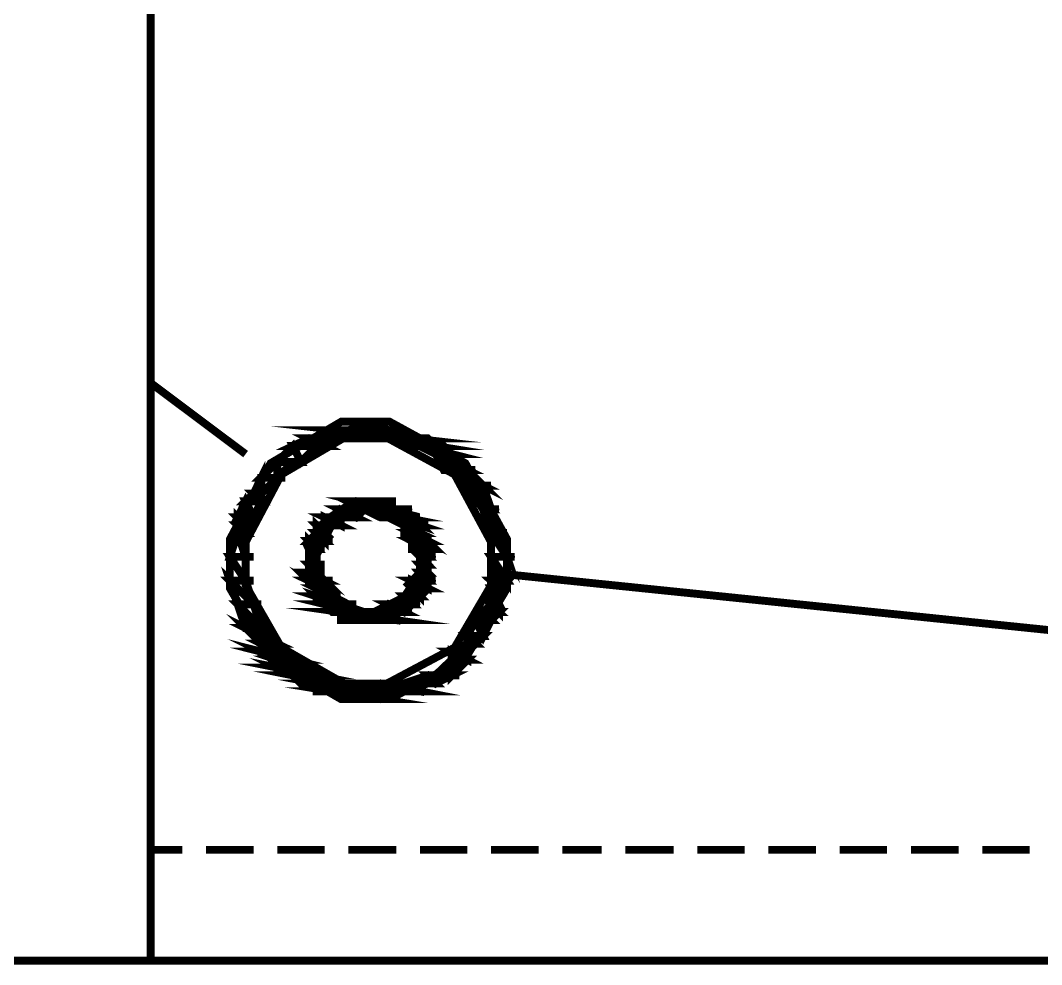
# Model space of a CAD drawing. Header units: metres. Extents: x -593 to 248, y 430 to 1024.
# Drawn here: x -268.04 to -262.57, y 801.93 to 806.99 of the extents above; entities that cross this region are included whole.
import ezdxf

# ---------------------------------------------------------------- set-up
doc = ezdxf.new("R2010")
doc.units = ezdxf.units.M
doc.header["$MEASUREMENT"] = 0
doc.layers.add('C00-00-00-BLACK', color=7, linetype='Continuous')
doc.layers.add('CFF-00-00', color=1, linetype='Continuous')

msp = doc.modelspace()

# ---------------------------------------------------------------- linework, layer by layer
at = {"layer": 'C00-00-00-BLACK', "const_width": 0.0423}
for points in [[(-267.3443, 801.9529), (-267.3443, 822.0039)], [(-267.3443, 802.5459), (-267.1746, 802.5459)], [(-267.0479, 802.5459), (-266.7929, 802.5459)], [(-266.6662, 802.5459), (-266.4126, 802.5459)], [(-266.2859, 802.5459), (-266.0281, 802.5459)], [(-265.9014, 802.5459), (-265.6478, 802.5459)], [(-265.5211, 802.5459), (-265.2661, 802.5459)], [(-265.1394, 802.5459), (-264.9284, 802.5459)], [(-264.8018, 802.5459), (-264.5439, 802.5459)], [(-264.4173, 802.5459), (-264.1636, 802.5459)], [(-264.037, 802.5459), (-263.7819, 802.5459)], [(-263.6553, 802.5459), (-263.4016, 802.5459)], [(-263.2722, 802.5459), (-263.0171, 802.5459)], [(-262.8904, 802.5459), (-262.6368, 802.5459)], [(-273.1538, 801.9529), (-259.4988, 801.9529)]]:
    msp.add_lwpolyline(points, dxfattribs=at)
for points in [[(-265.4357, 804.0729), (-265.4357, 804.2089), (-265.6587, 804.6159), (-266.064, 804.8379), (-266.1977, 804.8379), (-266.3244, 804.8379), (-266.7019, 804.6159), (-266.9199, 804.2089), (-266.9199, 804.0729), (-266.9199, 803.9469), (-266.7019, 803.5709), (-266.3244, 803.3529), (-266.1977, 803.3529), (-266.064, 803.3529), (-265.6587, 803.5709), (-265.4357, 803.9469), (-265.4357, 804.0729)], [(-266.1565, 804.8349), (-266.0707, 804.7919), (-266.2859, 804.7919), (-266.1565, 804.8349)], [(-266.0281, 804.7919), (-266.3244, 804.7919), (-265.9441, 804.7489), (-266.0281, 804.7919)], [(-266.3244, 804.7919), (-265.9441, 804.7489), (-266.4524, 804.7489), (-266.3244, 804.7919)], [(-266.2831, 804.7919), (-266.0281, 804.7919), (-266.3244, 804.7919), (-266.2831, 804.7919)], [(-266.0707, 804.7489), (-265.8174, 804.7079), (-265.9441, 804.7079), (-266.0707, 804.7489)], [(-266.0707, 804.7919), (-266.2831, 804.7919), (-266.0281, 804.7919), (-266.0707, 804.7919)], [(-265.5211, 804.0729), (-265.5211, 804.1939), (-265.7165, 804.5559), (-266.0778, 804.7519), (-266.1977, 804.7519), (-266.3092, 804.7519), (-266.644, 804.5559), (-266.8356, 804.1939), (-266.8356, 804.0729), (-266.8356, 803.9629), (-266.644, 803.6289), (-266.3092, 803.4369), (-266.1977, 803.4369), (-266.0778, 803.4369), (-265.7165, 803.6289), (-265.5211, 803.9629), (-265.5211, 804.0729)], [(-266.5823, 804.7079), (-266.5392, 804.6229), (-266.6662, 804.6229), (-266.5823, 804.7079)], [(-266.4965, 804.7489), (-266.4126, 804.7079), (-266.5823, 804.7079), (-266.4965, 804.7489)], [(-266.3272, 804.7489), (-266.4965, 804.7489), (-266.4126, 804.7079), (-266.3272, 804.7489)], [(-266.4553, 804.7489), (-266.3272, 804.7489), (-266.4965, 804.7489), (-266.4553, 804.7489)], [(-266.2006, 804.7489), (-266.4553, 804.7489), (-266.3272, 804.7489), (-266.2006, 804.7489)], [(-265.9014, 804.7489), (-266.4524, 804.7489), (-265.9014, 804.7489)], [(-266.4524, 804.7489), (-265.9014, 804.7489), (-265.8601, 804.7489), (-266.4524, 804.7489)], [(-265.9014, 804.7489), (-265.8601, 804.7489), (-266.4524, 804.7489), (-265.9014, 804.7489)], [(-265.9014, 804.7489), (-266.4524, 804.7489), (-265.9441, 804.7489), (-265.9014, 804.7489)], [(-265.8601, 804.7489), (-266.0707, 804.7489), (-265.8174, 804.7079), (-265.8601, 804.7489)], [(-265.9014, 804.7489), (-266.2006, 804.7489), (-265.8601, 804.7489), (-265.9014, 804.7489)], [(-266.2006, 804.7489), (-265.8601, 804.7489), (-266.0707, 804.7489), (-266.2006, 804.7489)], [(-265.9014, 804.7079), (-265.7317, 804.6649), (-265.8174, 804.6649), (-265.9014, 804.7079)], [(-266.4553, 804.7079), (-266.5823, 804.7079), (-266.5392, 804.6229), (-266.4553, 804.7079)], [(-266.4553, 804.7079), (-266.4126, 804.7079), (-266.5823, 804.7079), (-266.4553, 804.7079)], [(-266.4553, 804.7079), (-266.5823, 804.7079), (-266.4126, 804.7079), (-266.4553, 804.7079)], [(-265.7748, 804.7079), (-265.9014, 804.7079), (-265.7317, 804.6649), (-265.7748, 804.7079)], [(-265.8174, 804.7079), (-265.9441, 804.7079), (-265.7748, 804.7079), (-265.8174, 804.7079)], [(-265.9441, 804.7079), (-265.7748, 804.7079), (-265.9014, 804.7079), (-265.9441, 804.7079)], [(-265.7317, 804.6649), (-265.8174, 804.6649), (-265.6478, 804.5799), (-265.7317, 804.6649)], [(-265.8174, 804.6649), (-265.6478, 804.5799), (-265.7748, 804.5799), (-265.8174, 804.6649)], [(-266.7516, 804.5379), (-266.7516, 804.4529), (-266.7929, 804.4529), (-266.7516, 804.5379)], [(-266.6662, 804.6229), (-266.6662, 804.5379), (-266.7544, 804.5379), (-266.6662, 804.6229)], [(-266.5823, 804.6229), (-266.5392, 804.6229), (-266.6662, 804.6229), (-266.5823, 804.6229)], [(-266.5823, 804.6229), (-266.6662, 804.6229), (-266.5392, 804.6229), (-266.5823, 804.6229)], [(-266.5823, 804.6229), (-266.6662, 804.6229), (-266.6662, 804.5379), (-266.5823, 804.6229)], [(-265.7317, 804.5799), (-265.5638, 804.4959), (-265.6478, 804.4959), (-265.7317, 804.5799)], [(-265.6478, 804.4959), (-265.5211, 804.3689), (-265.5638, 804.3689), (-265.6478, 804.4959)], [(-265.6478, 804.5799), (-265.7317, 804.5799), (-265.5638, 804.4959), (-265.6478, 804.5799)], [(-265.6478, 804.5799), (-265.7748, 804.5799), (-265.7317, 804.5799), (-265.6478, 804.5799)], [(-265.7748, 804.5799), (-265.6478, 804.5799), (-265.6051, 804.5799), (-265.7748, 804.5799)], [(-266.6662, 804.5379), (-266.7544, 804.5379), (-266.6662, 804.5379)], [(-266.7544, 804.5379), (-266.6662, 804.5379), (-266.6235, 804.5379), (-266.7544, 804.5379)], [(-266.6662, 804.5379), (-266.7516, 804.5379), (-266.7516, 804.4529), (-266.6662, 804.5379)], [(-265.5638, 804.4959), (-265.6478, 804.4959), (-265.5211, 804.3689), (-265.5638, 804.4959)], [(-265.5638, 804.4959), (-265.6478, 804.4959), (-265.5638, 804.4959)], [(-265.6478, 804.4959), (-265.5638, 804.4959), (-265.5211, 804.4959), (-265.6478, 804.4959)], [(-266.7929, 804.4529), (-266.7516, 804.4119), (-266.8356, 804.4119), (-266.7929, 804.4529)], [(-266.7516, 804.4529), (-266.7929, 804.4529), (-266.7516, 804.4119), (-266.7516, 804.4529)], [(-265.5638, 804.3689), (-265.4784, 804.2419), (-265.5211, 804.2419), (-265.5638, 804.3689)], [(-266.8356, 804.4119), (-266.7929, 804.3259), (-266.8782, 804.3259), (-266.8356, 804.4119)], [(-266.7516, 804.4119), (-266.8356, 804.4119), (-266.7929, 804.3259), (-266.7516, 804.4119)], [(-265.8601, 804.0729), (-265.8601, 804.1319), (-265.9511, 804.3069), (-266.1385, 804.4119), (-266.2006, 804.4119), (-266.2542, 804.4119), (-266.4126, 804.3069), (-266.4965, 804.1319), (-266.4965, 804.0729), (-266.4965, 804.0199), (-266.4126, 803.8619), (-266.2542, 803.7759), (-266.2006, 803.7759), (-266.1385, 803.7759), (-265.9511, 803.8619), (-265.8601, 804.0199), (-265.8601, 804.0729)], [(-266.1134, 804.4119), (-266.2404, 804.4119), (-266.0707, 804.3689), (-266.1134, 804.4119)], [(-266.2006, 804.3689), (-265.9868, 804.3259), (-266.1134, 804.3259), (-266.2006, 804.3689)], [(-266.2404, 804.4119), (-266.0707, 804.3689), (-266.2831, 804.3689), (-266.2404, 804.4119)], [(-266.2006, 804.4119), (-266.1134, 804.4119), (-266.2432, 804.4119), (-266.2006, 804.4119)], [(-266.2432, 804.4119), (-266.0736, 804.4119), (-266.0309, 804.4119), (-266.2432, 804.4119)], [(-266.0736, 804.4119), (-266.0309, 804.4119), (-266.2432, 804.4119), (-266.0736, 804.4119)], [(-266.8782, 804.3259), (-266.8356, 804.2839), (-266.8782, 804.2839), (-266.8782, 804.3259)], [(-265.9014, 804.0729), (-265.9014, 804.1259), (-265.9868, 804.2849), (-266.148, 804.3689), (-266.2006, 804.3689), (-266.2447, 804.3689), (-266.3755, 804.2849), (-266.4553, 804.1259), (-266.4553, 804.0729), (-266.4553, 804.0299), (-266.3755, 803.8989), (-266.2447, 803.8189), (-266.2006, 803.8189), (-266.148, 803.8189), (-265.9868, 803.8989), (-265.9014, 804.0299), (-265.9014, 804.0729)], [(-266.4126, 804.3259), (-266.3272, 804.2839), (-266.4126, 804.2839), (-266.4126, 804.3259)], [(-266.33, 804.3689), (-266.2432, 804.3259), (-266.3727, 804.3259), (-266.33, 804.3689)], [(-266.2006, 804.3689), (-266.33, 804.3689), (-266.2432, 804.3259), (-266.2006, 804.3689)], [(-265.9868, 804.3689), (-266.2006, 804.3689), (-265.9868, 804.3259), (-265.9868, 804.3689)], [(-266.3272, 804.3689), (-265.9868, 804.3689), (-266.3699, 804.3689), (-266.3272, 804.3689)], [(-265.9868, 804.3689), (-266.3699, 804.3689), (-265.9868, 804.3689)], [(-266.3699, 804.3689), (-265.9868, 804.3689), (-265.9441, 804.3689), (-266.3699, 804.3689)], [(-266.0281, 804.3689), (-266.3272, 804.3689), (-265.9868, 804.3689), (-266.0281, 804.3689)], [(-266.0707, 804.3689), (-266.2831, 804.3689), (-266.3244, 804.3689), (-266.0707, 804.3689)], [(-266.0281, 804.3689), (-265.9868, 804.3689), (-266.3244, 804.3689), (-266.0281, 804.3689)], [(-266.0281, 804.3689), (-266.3244, 804.3689), (-266.0707, 804.3689), (-266.0281, 804.3689)], [(-266.2859, 804.3689), (-266.0707, 804.3689), (-266.0281, 804.3689), (-266.2859, 804.3689)], [(-266.0281, 804.3259), (-265.9014, 804.2839), (-265.9868, 804.2839), (-266.0281, 804.3259)], [(-265.5211, 804.3689), (-265.5638, 804.3689), (-265.4784, 804.2419), (-265.5211, 804.3689)], [(-265.5211, 804.3689), (-265.5638, 804.3689), (-265.5211, 804.3689)], [(-265.5638, 804.3689), (-265.5211, 804.3689), (-265.4784, 804.3689), (-265.5638, 804.3689)], [(-266.8782, 804.2419), (-266.8356, 804.1149), (-266.9199, 804.1149), (-266.8782, 804.2419)], [(-266.7929, 804.3259), (-266.8782, 804.3259), (-266.8356, 804.2839), (-266.7929, 804.3259)], [(-266.8356, 804.2839), (-266.8782, 804.2839), (-266.8356, 804.2419), (-266.8356, 804.2839)], [(-266.8782, 804.2839), (-266.8356, 804.2419), (-266.8782, 804.2419), (-266.8782, 804.2839)], [(-266.3699, 804.2839), (-266.4553, 804.2839), (-266.4126, 804.2419), (-266.3699, 804.2839)], [(-266.3272, 804.3259), (-266.4126, 804.3259), (-266.3272, 804.2839), (-266.3272, 804.3259)], [(-266.4553, 804.2839), (-266.4126, 804.2419), (-266.4553, 804.2419), (-266.4553, 804.2839)], [(-266.4126, 804.2839), (-266.3699, 804.2839), (-266.4553, 804.2839), (-266.4126, 804.2839)], [(-266.3699, 804.2839), (-266.4553, 804.2839), (-266.3699, 804.2839)], [(-266.4553, 804.2839), (-266.3699, 804.2839), (-266.3272, 804.2839), (-266.4553, 804.2839)], [(-266.3699, 804.3259), (-266.2859, 804.3259), (-266.4126, 804.3259), (-266.3699, 804.3259)], [(-266.3272, 804.3259), (-266.2859, 804.3259), (-266.4126, 804.3259), (-266.3272, 804.3259)], [(-266.3272, 804.3259), (-266.4126, 804.3259), (-266.2859, 804.3259), (-266.3272, 804.3259)], [(-266.3272, 804.2839), (-266.4126, 804.2839), (-266.3699, 804.2839), (-266.3272, 804.2839)], [(-266.2432, 804.3259), (-266.3699, 804.3259), (-266.2859, 804.3259), (-266.2432, 804.3259)], [(-265.9441, 804.3259), (-266.0281, 804.3259), (-265.9014, 804.2839), (-265.9441, 804.3259)], [(-265.9868, 804.3259), (-266.1134, 804.3259), (-265.9868, 804.3259)], [(-266.1134, 804.3259), (-265.9868, 804.3259), (-266.0707, 804.3259), (-266.1134, 804.3259)], [(-265.9441, 804.3259), (-265.9014, 804.3259), (-266.0707, 804.3259), (-265.9441, 804.3259)], [(-265.9441, 804.3259), (-266.0707, 804.3259), (-265.9868, 804.3259), (-265.9441, 804.3259)], [(-265.9441, 804.3259), (-266.0707, 804.3259), (-265.9441, 804.3259)], [(-266.0707, 804.3259), (-265.9441, 804.3259), (-266.0281, 804.3259), (-266.0707, 804.3259)], [(-265.9014, 804.2839), (-265.9868, 804.2839), (-265.9014, 804.2419), (-265.9014, 804.2839)], [(-265.9868, 804.2839), (-265.9014, 804.2419), (-265.9868, 804.2419), (-265.9868, 804.2839)], [(-265.9014, 804.2839), (-265.9868, 804.2839), (-265.9014, 804.2839)], [(-265.9868, 804.2839), (-265.9014, 804.2839), (-265.8573, 804.2839), (-265.9868, 804.2839)], [(-265.5211, 804.2419), (-265.4357, 804.1149), (-265.5211, 804.1149), (-265.5211, 804.2419)], [(-266.8356, 804.2419), (-266.8782, 804.2419), (-266.8356, 804.1149), (-266.8356, 804.2419)], [(-266.4553, 804.2419), (-266.4126, 804.1999), (-266.4965, 804.1999), (-266.4553, 804.2419)], [(-266.4965, 804.1999), (-266.4553, 804.1569), (-266.4965, 804.1569), (-266.4965, 804.1999)], [(-266.4965, 804.1569), (-266.4553, 804.0729), (-266.4965, 804.0729), (-266.4965, 804.1569)], [(-266.4126, 804.2419), (-266.4553, 804.2419), (-266.4126, 804.1999), (-266.4126, 804.2419)], [(-265.9014, 804.2419), (-265.9441, 804.2419), (-265.8601, 804.1999), (-265.9014, 804.2419)], [(-265.9014, 804.2419), (-265.9868, 804.2419), (-265.9014, 804.2419)], [(-265.9868, 804.2419), (-265.9014, 804.2419), (-265.9441, 804.2419), (-265.9868, 804.2419)], [(-265.9441, 804.2419), (-265.8601, 804.1999), (-265.9441, 804.1999), (-265.9441, 804.2419)], [(-265.4784, 804.2419), (-265.5211, 804.2419), (-265.4357, 804.1149), (-265.4784, 804.2419)], [(-265.5211, 804.2419), (-265.4784, 804.2419), (-265.4357, 804.2419), (-265.5211, 804.2419)], [(-265.4784, 804.2419), (-265.4357, 804.2419), (-265.5211, 804.2419), (-265.4784, 804.2419)], [(-266.4126, 804.1999), (-266.4965, 804.1999), (-266.4553, 804.1569), (-266.4126, 804.1999)], [(-266.4965, 804.1999), (-266.4126, 804.1999), (-266.3699, 804.1999), (-266.4965, 804.1999)], [(-266.4126, 804.1999), (-266.3699, 804.1999), (-266.4965, 804.1999), (-266.4126, 804.1999)], [(-265.8601, 804.1999), (-265.9441, 804.1999), (-265.8601, 804.1569), (-265.8601, 804.1999)], [(-265.9441, 804.1999), (-265.8601, 804.1569), (-265.9441, 804.1569), (-265.9441, 804.1999)], [(-265.9014, 804.1569), (-265.8601, 804.1149), (-265.9014, 804.1149), (-265.9014, 804.1569)], [(-266.8356, 804.1149), (-266.9199, 804.1149), (-266.8356, 803.9869), (-266.8356, 804.1149)], [(-266.9199, 804.1149), (-266.8356, 803.9869), (-266.9199, 803.9869), (-266.9199, 804.1149)], [(-266.9199, 804.1149), (-266.8356, 804.1149), (-266.7929, 804.1149), (-266.9199, 804.1149)], [(-266.8356, 804.1149), (-266.7929, 804.1149), (-266.9199, 804.1149), (-266.8356, 804.1149)], [(-266.4553, 804.1569), (-266.4965, 804.1569), (-266.4553, 804.0729), (-266.4553, 804.1569)], [(-266.4965, 804.1569), (-266.4553, 804.1569), (-266.4126, 804.1569), (-266.4965, 804.1569)], [(-266.4553, 804.1569), (-266.4126, 804.1569), (-266.4965, 804.1569), (-266.4553, 804.1569)], [(-265.8601, 804.1569), (-265.9441, 804.1569), (-265.8601, 804.1569)], [(-265.9441, 804.1569), (-265.8601, 804.1569), (-265.9014, 804.1569), (-265.9441, 804.1569)], [(-265.8601, 804.1569), (-265.9014, 804.1569), (-265.8601, 804.1149), (-265.8601, 804.1569)], [(-265.8601, 804.1149), (-265.9014, 804.1149), (-265.8601, 804.0729), (-265.8601, 804.1149)], [(-265.9014, 804.1149), (-265.8601, 804.0729), (-265.9014, 804.0729), (-265.9014, 804.1149)], [(-265.8601, 804.1149), (-265.9014, 804.1149), (-265.8601, 804.1149)], [(-265.9014, 804.1149), (-265.8601, 804.1149), (-265.8174, 804.1149), (-265.9014, 804.1149)], [(-265.4357, 804.1149), (-265.5211, 804.1149), (-265.4357, 803.9869), (-265.4357, 804.1149)], [(-265.5211, 804.1149), (-265.4357, 803.9869), (-265.5211, 803.9869), (-265.5211, 804.1149)], [(-265.5211, 804.1149), (-265.4357, 804.1149), (-265.3941, 804.1149), (-265.5211, 804.1149)], [(-265.4357, 804.1149), (-265.3941, 804.1149), (-265.5211, 804.1149), (-265.4357, 804.1149)], [(-266.4553, 804.0729), (-266.4965, 804.0729), (-266.4553, 804.0299), (-266.4553, 804.0729)], [(-266.4965, 804.0729), (-266.4553, 804.0299), (-266.4965, 804.0299), (-266.4965, 804.0729)], [(-266.4553, 804.0729), (-266.4965, 804.0729), (-266.4553, 804.0729)], [(-266.4965, 804.0729), (-266.4553, 804.0729), (-266.4126, 804.0729), (-266.4965, 804.0729)], [(-265.8601, 804.0729), (-265.9014, 804.0729), (-265.8601, 804.0299), (-265.8601, 804.0729)], [(-265.9014, 804.0729), (-265.8601, 804.0299), (-265.9014, 804.0299), (-265.9014, 804.0729)], [(-266.9199, 803.9869), (-266.7929, 803.8609), (-266.8782, 803.8609), (-266.9199, 803.9869)], [(-266.4965, 803.9869), (-266.4126, 803.9459), (-266.4553, 803.9459), (-266.4965, 803.9869)], [(-266.4553, 804.0299), (-266.4965, 804.0299), (-266.4126, 803.9869), (-266.4553, 804.0299)], [(-266.4965, 804.0299), (-266.4126, 803.9869), (-266.4965, 803.9869), (-266.4965, 804.0299)], [(-266.4553, 804.0299), (-266.4965, 804.0299), (-266.4553, 804.0299)], [(-266.4965, 804.0299), (-266.4553, 804.0299), (-266.4126, 804.0299), (-266.4965, 804.0299)], [(-265.9014, 804.0299), (-265.8601, 803.9869), (-265.9441, 803.9869), (-265.9014, 804.0299)], [(-265.8601, 804.0299), (-265.9014, 804.0299), (-265.8601, 803.9869), (-265.8601, 804.0299)], [(-265.5211, 803.9869), (-265.4784, 803.9459), (-265.5211, 803.9459), (-265.5211, 803.9869)], [(-265.5211, 803.9459), (-265.4784, 803.8609), (-265.5211, 803.8609), (-265.5211, 803.9459)], [(-266.8356, 803.9869), (-266.9199, 803.9869), (-266.7929, 803.8609), (-266.8356, 803.9869)], [(-266.9199, 803.9869), (-266.8356, 803.9869), (-266.7929, 803.9869), (-266.9199, 803.9869)], [(-266.8356, 803.9869), (-266.7929, 803.9869), (-266.9199, 803.9869), (-266.8356, 803.9869)], [(-266.4126, 803.9869), (-266.4965, 803.9869), (-266.4126, 803.9459), (-266.4126, 803.9869)], [(-266.4126, 803.9459), (-266.4553, 803.9459), (-266.3699, 803.9029), (-266.4126, 803.9459)], [(-266.4965, 803.9869), (-266.4126, 803.9869), (-266.3699, 803.9869), (-266.4965, 803.9869)], [(-266.4126, 803.9869), (-266.3699, 803.9869), (-266.4965, 803.9869), (-266.4126, 803.9869)], [(-266.4553, 803.9459), (-266.3699, 803.9029), (-266.4553, 803.9029), (-266.4553, 803.9459)], [(-265.9441, 803.9459), (-265.9014, 803.9029), (-265.9868, 803.9029), (-265.9441, 803.9459)], [(-265.8601, 803.9869), (-265.9441, 803.9869), (-265.8601, 803.9459), (-265.8601, 803.9869)], [(-265.9441, 803.9869), (-265.8601, 803.9459), (-265.9441, 803.9459), (-265.9441, 803.9869)], [(-265.9441, 803.9869), (-265.8601, 803.9869), (-265.8174, 803.9869), (-265.9441, 803.9869)], [(-265.8601, 803.9869), (-265.8174, 803.9869), (-265.9441, 803.9869), (-265.8601, 803.9869)], [(-265.4357, 803.9869), (-265.5211, 803.9869), (-265.4784, 803.9459), (-265.4357, 803.9869)], [(-266.8782, 803.8609), (-266.7516, 803.7339), (-266.8356, 803.7339), (-266.8782, 803.8609)], [(-266.3699, 803.9029), (-266.4553, 803.9029), (-266.3272, 803.8609), (-266.3699, 803.9029)], [(-266.4553, 803.9029), (-266.3272, 803.8609), (-266.4126, 803.8609), (-266.4553, 803.9029)], [(-266.3699, 803.9029), (-266.4553, 803.9029), (-266.3699, 803.9029)], [(-266.4553, 803.9029), (-266.3699, 803.9029), (-266.3272, 803.9029), (-266.4553, 803.9029)], [(-265.9868, 803.9029), (-265.9441, 803.8609), (-266.0281, 803.8609), (-265.9868, 803.9029)], [(-265.9014, 803.9029), (-265.9868, 803.9029), (-265.9441, 803.8609), (-265.9014, 803.9029)], [(-265.9014, 803.9459), (-265.9441, 803.9459), (-265.9014, 803.9029), (-265.9014, 803.9459)], [(-265.9014, 803.9459), (-265.8601, 803.9459), (-265.9441, 803.9459), (-265.9014, 803.9459)], [(-265.9014, 803.9459), (-265.9441, 803.9459), (-265.8601, 803.9459), (-265.9014, 803.9459)], [(-265.4784, 803.9459), (-265.5211, 803.9459), (-265.4784, 803.8609), (-265.4784, 803.9459)], [(-266.7929, 803.8609), (-266.8782, 803.8609), (-266.7516, 803.7339), (-266.7929, 803.8609)], [(-266.8782, 803.8609), (-266.7929, 803.8609), (-266.7516, 803.8609), (-266.8782, 803.8609)], [(-266.7929, 803.8609), (-266.7516, 803.8609), (-266.8782, 803.8609), (-266.7929, 803.8609)], [(-266.2859, 803.8609), (-266.4126, 803.8609), (-266.2432, 803.8189), (-266.2859, 803.8609)], [(-266.4126, 803.8609), (-266.2432, 803.8189), (-266.3699, 803.8189), (-266.4126, 803.8609)], [(-266.3272, 803.8609), (-266.4126, 803.8609), (-266.3272, 803.8609)], [(-266.4126, 803.8609), (-266.3272, 803.8609), (-266.2831, 803.8609), (-266.4126, 803.8609)], [(-266.2859, 803.8609), (-266.2432, 803.8609), (-266.4126, 803.8609), (-266.2859, 803.8609)], [(-266.2859, 803.8609), (-266.4126, 803.8609), (-266.3272, 803.8609), (-266.2859, 803.8609)], [(-266.0707, 803.8609), (-265.9868, 803.8189), (-266.1134, 803.8189), (-266.0707, 803.8609)], [(-265.9441, 803.8609), (-266.0707, 803.8609), (-265.9868, 803.8189), (-265.9441, 803.8609)], [(-266.0281, 803.8609), (-265.9441, 803.8609), (-266.0707, 803.8609), (-266.0281, 803.8609)], [(-265.9441, 803.8609), (-266.0281, 803.8609), (-265.9441, 803.8609)], [(-266.0281, 803.8609), (-265.9441, 803.8609), (-265.9014, 803.8609), (-266.0281, 803.8609)], [(-265.9441, 803.8609), (-266.0281, 803.8609), (-265.9441, 803.8609)], [(-265.5211, 803.8609), (-265.4784, 803.8189), (-265.5638, 803.8189), (-265.5211, 803.8609)], [(-265.4784, 803.8609), (-265.5211, 803.8609), (-265.4784, 803.8189), (-265.4784, 803.8609)], [(-266.8356, 803.7339), (-266.6662, 803.6499), (-266.7516, 803.6499), (-266.8356, 803.7339)], [(-266.0281, 803.8189), (-266.3244, 803.8189), (-266.0281, 803.7759), (-266.0281, 803.8189)], [(-266.2432, 803.8189), (-266.3699, 803.8189), (-266.2432, 803.8189)], [(-266.3699, 803.8189), (-266.2432, 803.8189), (-266.2006, 803.8189), (-266.3699, 803.8189)], [(-266.2006, 803.8189), (-266.1589, 803.8189), (-266.3699, 803.8189), (-266.2006, 803.8189)], [(-266.2006, 803.8189), (-266.3699, 803.8189), (-266.2432, 803.8189), (-266.2006, 803.8189)], [(-266.3699, 803.8189), (-266.2006, 803.8189), (-266.1589, 803.8189), (-266.3699, 803.8189)], [(-266.2006, 803.8189), (-266.1589, 803.8189), (-266.3699, 803.8189), (-266.2006, 803.8189)], [(-265.9868, 803.8189), (-266.3671, 803.8189), (-266.0281, 803.8189), (-265.9868, 803.8189)], [(-266.3671, 803.8189), (-266.0281, 803.8189), (-266.3244, 803.8189), (-266.3671, 803.8189)], [(-266.3244, 803.8189), (-266.0281, 803.7759), (-266.3244, 803.7759), (-266.3244, 803.8189)], [(-266.1565, 803.8189), (-265.9868, 803.8189), (-266.2006, 803.8189), (-266.1565, 803.8189)], [(-266.1134, 803.8189), (-265.9868, 803.8189), (-266.1565, 803.8189), (-266.1134, 803.8189)], [(-265.9868, 803.8189), (-266.1565, 803.8189), (-265.9868, 803.8189)], [(-265.9868, 803.8189), (-266.1134, 803.8189), (-265.9868, 803.8189)], [(-266.1134, 803.8189), (-265.9868, 803.8189), (-265.9441, 803.8189), (-266.1134, 803.8189)], [(-265.9868, 803.8189), (-266.1134, 803.8189), (-265.9868, 803.8189)], [(-265.6051, 803.7759), (-265.5638, 803.6909), (-265.6478, 803.6909), (-265.6051, 803.7759)], [(-265.5638, 803.8189), (-265.5211, 803.7759), (-265.6051, 803.7759), (-265.5638, 803.8189)], [(-265.4784, 803.8189), (-265.5638, 803.8189), (-265.5211, 803.7759), (-265.4784, 803.8189)], [(-266.7516, 803.7339), (-266.8356, 803.7339), (-266.6662, 803.6499), (-266.7516, 803.7339)], [(-266.7516, 803.7339), (-266.8356, 803.7339), (-266.7516, 803.7339)], [(-266.8356, 803.7339), (-266.7516, 803.7339), (-266.7089, 803.7339), (-266.8356, 803.7339)], [(-266.0281, 803.7759), (-266.3244, 803.7759), (-266.0707, 803.7759), (-266.0281, 803.7759)], [(-266.3244, 803.7759), (-266.0707, 803.7759), (-266.2831, 803.7759), (-266.3244, 803.7759)], [(-266.2859, 803.7759), (-266.1134, 803.7759), (-266.1565, 803.7759), (-266.2859, 803.7759)], [(-266.1134, 803.7759), (-266.0707, 803.7759), (-266.2831, 803.7759), (-266.1134, 803.7759)], [(-266.1134, 803.7759), (-266.2831, 803.7759), (-266.0707, 803.7759), (-266.1134, 803.7759)], [(-266.1565, 803.7759), (-266.2404, 803.7759), (-266.2831, 803.7759), (-266.1565, 803.7759)], [(-266.1565, 803.7759), (-266.1134, 803.7759), (-266.2404, 803.7759), (-266.1565, 803.7759)], [(-265.5211, 803.7759), (-265.6051, 803.7759), (-265.5638, 803.6909), (-265.5211, 803.7759)], [(-265.5638, 803.6909), (-265.6478, 803.6909), (-265.6051, 803.6499), (-265.5638, 803.6909)], [(-265.6478, 803.6909), (-265.6051, 803.6499), (-265.6478, 803.6499), (-265.6478, 803.6909)], [(-266.7516, 803.6069), (-266.5823, 803.5639), (-266.6662, 803.5639), (-266.7516, 803.6069)], [(-266.6662, 803.6499), (-266.7516, 803.6499), (-266.6662, 803.6069), (-266.6662, 803.6499)], [(-266.7516, 803.6499), (-266.6662, 803.6069), (-266.7516, 803.6069), (-266.7516, 803.6499)], [(-265.6478, 803.6499), (-265.6478, 803.6069), (-265.7317, 803.6069), (-265.6478, 803.6499)], [(-265.7317, 803.6069), (-265.6478, 803.5639), (-265.7317, 803.5639), (-265.7317, 803.6069)], [(-265.6051, 803.6499), (-265.6478, 803.6499), (-265.6478, 803.6069), (-265.6051, 803.6499)], [(-266.6662, 803.6069), (-266.7516, 803.6069), (-266.5823, 803.5639), (-266.6662, 803.6069)], [(-266.6662, 803.5639), (-266.5392, 803.5219), (-266.6662, 803.5219), (-266.6662, 803.5639)], [(-265.7317, 803.5639), (-265.7317, 803.4799), (-265.8199, 803.4799), (-265.7317, 803.5639)], [(-265.6478, 803.6069), (-265.7317, 803.6069), (-265.6478, 803.5639), (-265.6478, 803.6069)], [(-266.5392, 803.5219), (-266.6662, 803.5219), (-266.4553, 803.4799), (-266.5392, 803.5219)], [(-266.6662, 803.5219), (-266.4553, 803.4799), (-266.5823, 803.4799), (-266.6662, 803.5219)], [(-266.5823, 803.5639), (-266.6662, 803.5639), (-266.5392, 803.5219), (-266.5823, 803.5639)], [(-265.6478, 803.5639), (-265.7317, 803.5639), (-265.7317, 803.4799), (-265.6478, 803.5639)], [(-266.4553, 803.4799), (-266.5823, 803.4799), (-266.3699, 803.4369), (-266.4553, 803.4799)], [(-266.5823, 803.4799), (-266.3699, 803.4369), (-266.5392, 803.4369), (-266.5823, 803.4799)], [(-265.8601, 803.4799), (-265.8174, 803.4369), (-265.9868, 803.4369), (-265.8601, 803.4799)], [(-265.7317, 803.4799), (-265.8601, 803.4799), (-265.8174, 803.4369), (-265.7317, 803.4799)], [(-265.7317, 803.4799), (-265.8199, 803.4799), (-265.7317, 803.4799)], [(-265.8199, 803.4799), (-265.7317, 803.4799), (-265.6904, 803.4799), (-265.8199, 803.4799)], [(-266.2432, 803.4369), (-266.4553, 803.4369), (-266.2432, 803.3949), (-266.2432, 803.4369)], [(-266.3699, 803.4369), (-266.5392, 803.4369), (-266.4965, 803.4369), (-266.3699, 803.4369)], [(-266.5392, 803.4369), (-266.3699, 803.4369), (-266.3272, 803.4369), (-266.5392, 803.4369)], [(-266.3699, 803.4369), (-266.4965, 803.4369), (-266.2432, 803.4369), (-266.3699, 803.4369)], [(-266.4965, 803.4369), (-266.2432, 803.4369), (-266.4553, 803.4369), (-266.4965, 803.4369)], [(-266.1134, 803.3529), (-266.2859, 803.3529), (-266.3699, 803.3949), (-266.1134, 803.3529)], [(-266.4553, 803.4369), (-266.2432, 803.3949), (-266.4553, 803.3949), (-266.4553, 803.4369)], [(-266.1134, 803.4369), (-265.9014, 803.3949), (-266.2432, 803.3949), (-266.1134, 803.4369)], [(-265.9014, 803.4369), (-266.1134, 803.4369), (-265.9014, 803.3949), (-265.9014, 803.4369)], [(-266.0309, 803.4369), (-265.9014, 803.4369), (-266.0736, 803.4369), (-266.0309, 803.4369)], [(-265.9868, 803.4369), (-265.8601, 803.4369), (-266.0707, 803.4369), (-265.9868, 803.4369)], [(-265.8601, 803.4369), (-266.0309, 803.4369), (-265.9014, 803.4369), (-265.8601, 803.4369)], [(-265.8174, 803.4369), (-265.9868, 803.4369), (-265.8601, 803.4369), (-265.8174, 803.4369)], [(-266.3699, 803.3949), (-265.9868, 803.3949), (-266.1134, 803.3529), (-266.3699, 803.3949)], [(-265.9014, 803.3949), (-266.4524, 803.3949), (-265.9441, 803.3949), (-265.9014, 803.3949)], [(-266.4524, 803.3949), (-265.9441, 803.3949), (-266.4098, 803.3949), (-266.4524, 803.3949)], [(-265.9441, 803.3949), (-266.4098, 803.3949), (-265.9868, 803.3949), (-265.9441, 803.3949)], [(-266.4098, 803.3949), (-265.9868, 803.3949), (-266.3671, 803.3949), (-266.4098, 803.3949)], [(-266.1134, 803.3529), (-266.0707, 803.3529), (-266.2859, 803.3529), (-266.1134, 803.3529)]]:
    msp.add_lwpolyline(points, close=True, dxfattribs=at)
at = {"layer": 'C00-00-00-BLACK'}
for points in [[(-266.3244, 804.7919), (-265.9441, 804.7489), (-266.4524, 804.7489), (-266.3244, 804.7919)], [(-266.2831, 804.7919), (-266.0281, 804.7919), (-266.3244, 804.7919), (-266.2831, 804.7919)], [(-266.0281, 804.7919), (-266.3244, 804.7919), (-265.9441, 804.7489), (-266.0281, 804.7919)], [(-266.1565, 804.8349), (-266.0707, 804.7919), (-266.2859, 804.7919), (-266.1565, 804.8349)], [(-266.0707, 804.7919), (-266.2831, 804.7919), (-266.0281, 804.7919), (-266.0707, 804.7919)], [(-266.4965, 804.7489), (-266.4126, 804.7079), (-266.5823, 804.7079), (-266.4965, 804.7489)], [(-266.4553, 804.7489), (-266.3272, 804.7489), (-266.4965, 804.7489), (-266.4553, 804.7489)], [(-266.3272, 804.7489), (-266.4965, 804.7489), (-266.4126, 804.7079), (-266.3272, 804.7489)], [(-266.2006, 804.7489), (-266.4553, 804.7489), (-266.3272, 804.7489), (-266.2006, 804.7489)], [(-265.9014, 804.7489), (-266.4524, 804.7489), (-265.9014, 804.7489)], [(-266.4524, 804.7489), (-265.9014, 804.7489), (-265.8601, 804.7489), (-266.4524, 804.7489)], [(-265.9014, 804.7489), (-265.8601, 804.7489), (-266.4524, 804.7489), (-265.9014, 804.7489)], [(-265.9014, 804.7489), (-266.4524, 804.7489), (-265.9441, 804.7489), (-265.9014, 804.7489)], [(-265.9014, 804.7489), (-266.2006, 804.7489), (-265.8601, 804.7489), (-265.9014, 804.7489)], [(-266.2006, 804.7489), (-265.8601, 804.7489), (-266.0707, 804.7489), (-266.2006, 804.7489)], [(-265.8601, 804.7489), (-266.0707, 804.7489), (-265.8174, 804.7079), (-265.8601, 804.7489)], [(-266.0707, 804.7489), (-265.8174, 804.7079), (-265.9441, 804.7079), (-266.0707, 804.7489)], [(-266.5823, 804.7079), (-266.5392, 804.6229), (-266.6662, 804.6229), (-266.5823, 804.7079)], [(-266.4553, 804.7079), (-266.4126, 804.7079), (-266.5823, 804.7079), (-266.4553, 804.7079)], [(-266.4553, 804.7079), (-266.5823, 804.7079), (-266.4126, 804.7079), (-266.4553, 804.7079)], [(-266.4553, 804.7079), (-266.5823, 804.7079), (-266.5392, 804.6229), (-266.4553, 804.7079)], [(-265.8174, 804.7079), (-265.9441, 804.7079), (-265.7748, 804.7079), (-265.8174, 804.7079)], [(-265.9441, 804.7079), (-265.7748, 804.7079), (-265.9014, 804.7079), (-265.9441, 804.7079)], [(-265.7748, 804.7079), (-265.9014, 804.7079), (-265.7317, 804.6649), (-265.7748, 804.7079)], [(-265.9014, 804.7079), (-265.7317, 804.6649), (-265.8174, 804.6649), (-265.9014, 804.7079)], [(-265.7317, 804.6649), (-265.8174, 804.6649), (-265.6478, 804.5799), (-265.7317, 804.6649)], [(-265.8174, 804.6649), (-265.6478, 804.5799), (-265.7748, 804.5799), (-265.8174, 804.6649)], [(-266.6662, 804.6229), (-266.6662, 804.5379), (-266.7544, 804.5379), (-266.6662, 804.6229)], [(-266.5823, 804.6229), (-266.5392, 804.6229), (-266.6662, 804.6229), (-266.5823, 804.6229)], [(-266.5823, 804.6229), (-266.6662, 804.6229), (-266.5392, 804.6229), (-266.5823, 804.6229)], [(-266.5823, 804.6229), (-266.6662, 804.6229), (-266.6662, 804.5379), (-266.5823, 804.6229)], [(-265.6478, 804.5799), (-265.7748, 804.5799), (-265.7317, 804.5799), (-265.6478, 804.5799)], [(-265.7748, 804.5799), (-265.6478, 804.5799), (-265.6051, 804.5799), (-265.7748, 804.5799)], [(-265.6478, 804.5799), (-265.7317, 804.5799), (-265.5638, 804.4959), (-265.6478, 804.5799)], [(-265.7317, 804.5799), (-265.5638, 804.4959), (-265.6478, 804.4959), (-265.7317, 804.5799)], [(-266.7516, 804.5379), (-266.7516, 804.4529), (-266.7929, 804.4529), (-266.7516, 804.5379)], [(-266.6662, 804.5379), (-266.7544, 804.5379), (-266.6662, 804.5379)], [(-266.7544, 804.5379), (-266.6662, 804.5379), (-266.6235, 804.5379), (-266.7544, 804.5379)], [(-266.6662, 804.5379), (-266.7516, 804.5379), (-266.7516, 804.4529), (-266.6662, 804.5379)], [(-265.5638, 804.4959), (-265.6478, 804.4959), (-265.5638, 804.4959)], [(-265.6478, 804.4959), (-265.5638, 804.4959), (-265.5211, 804.4959), (-265.6478, 804.4959)], [(-265.5638, 804.4959), (-265.6478, 804.4959), (-265.5211, 804.3689), (-265.5638, 804.4959)], [(-265.6478, 804.4959), (-265.5211, 804.3689), (-265.5638, 804.3689), (-265.6478, 804.4959)], [(-266.8356, 804.4119), (-266.7929, 804.3259), (-266.8782, 804.3259), (-266.8356, 804.4119)], [(-266.7929, 804.4529), (-266.7516, 804.4119), (-266.8356, 804.4119), (-266.7929, 804.4529)], [(-266.7516, 804.4119), (-266.8356, 804.4119), (-266.7929, 804.3259), (-266.7516, 804.4119)], [(-266.7516, 804.4529), (-266.7929, 804.4529), (-266.7516, 804.4119), (-266.7516, 804.4529)], [(-266.2404, 804.4119), (-266.0707, 804.3689), (-266.2831, 804.3689), (-266.2404, 804.4119)], [(-266.2006, 804.4119), (-266.1134, 804.4119), (-266.2432, 804.4119), (-266.2006, 804.4119)], [(-266.2432, 804.4119), (-266.0736, 804.4119), (-266.0309, 804.4119), (-266.2432, 804.4119)], [(-266.0736, 804.4119), (-266.0309, 804.4119), (-266.2432, 804.4119), (-266.0736, 804.4119)], [(-266.1134, 804.4119), (-266.2404, 804.4119), (-266.0707, 804.3689), (-266.1134, 804.4119)], [(-266.33, 804.3689), (-266.2432, 804.3259), (-266.3727, 804.3259), (-266.33, 804.3689)], [(-266.3272, 804.3689), (-265.9868, 804.3689), (-266.3699, 804.3689), (-266.3272, 804.3689)], [(-265.9868, 804.3689), (-266.3699, 804.3689), (-265.9868, 804.3689)], [(-266.3699, 804.3689), (-265.9868, 804.3689), (-265.9441, 804.3689), (-266.3699, 804.3689)], [(-266.2006, 804.3689), (-266.33, 804.3689), (-266.2432, 804.3259), (-266.2006, 804.3689)], [(-266.0281, 804.3689), (-266.3272, 804.3689), (-265.9868, 804.3689), (-266.0281, 804.3689)], [(-266.0707, 804.3689), (-266.2831, 804.3689), (-266.3244, 804.3689), (-266.0707, 804.3689)], [(-266.0281, 804.3689), (-265.9868, 804.3689), (-266.3244, 804.3689), (-266.0281, 804.3689)], [(-266.0281, 804.3689), (-266.3244, 804.3689), (-266.0707, 804.3689), (-266.0281, 804.3689)], [(-266.2859, 804.3689), (-266.0707, 804.3689), (-266.0281, 804.3689), (-266.2859, 804.3689)], [(-265.9868, 804.3689), (-266.2006, 804.3689), (-265.9868, 804.3259), (-265.9868, 804.3689)], [(-266.2006, 804.3689), (-265.9868, 804.3259), (-266.1134, 804.3259), (-266.2006, 804.3689)], [(-265.5211, 804.3689), (-265.5638, 804.3689), (-265.5211, 804.3689)], [(-265.5638, 804.3689), (-265.5211, 804.3689), (-265.4784, 804.3689), (-265.5638, 804.3689)], [(-265.5211, 804.3689), (-265.5638, 804.3689), (-265.4784, 804.2419), (-265.5211, 804.3689)], [(-265.5638, 804.3689), (-265.4784, 804.2419), (-265.5211, 804.2419), (-265.5638, 804.3689)], [(-266.7929, 804.3259), (-266.8782, 804.3259), (-266.8356, 804.2839), (-266.7929, 804.3259)], [(-266.8782, 804.3259), (-266.8356, 804.2839), (-266.8782, 804.2839), (-266.8782, 804.3259)], [(-266.3699, 804.3259), (-266.2859, 804.3259), (-266.4126, 804.3259), (-266.3699, 804.3259)], [(-266.3272, 804.3259), (-266.2859, 804.3259), (-266.4126, 804.3259), (-266.3272, 804.3259)], [(-266.3272, 804.3259), (-266.4126, 804.3259), (-266.2859, 804.3259), (-266.3272, 804.3259)], [(-266.3272, 804.3259), (-266.4126, 804.3259), (-266.3272, 804.2839), (-266.3272, 804.3259)], [(-266.4126, 804.3259), (-266.3272, 804.2839), (-266.4126, 804.2839), (-266.4126, 804.3259)], [(-266.2432, 804.3259), (-266.3699, 804.3259), (-266.2859, 804.3259), (-266.2432, 804.3259)], [(-265.9868, 804.3259), (-266.1134, 804.3259), (-265.9868, 804.3259)], [(-266.1134, 804.3259), (-265.9868, 804.3259), (-266.0707, 804.3259), (-266.1134, 804.3259)], [(-265.9441, 804.3259), (-265.9014, 804.3259), (-266.0707, 804.3259), (-265.9441, 804.3259)], [(-265.9441, 804.3259), (-266.0707, 804.3259), (-265.9868, 804.3259), (-265.9441, 804.3259)], [(-265.9441, 804.3259), (-266.0707, 804.3259), (-265.9441, 804.3259)], [(-266.0707, 804.3259), (-265.9441, 804.3259), (-266.0281, 804.3259), (-266.0707, 804.3259)], [(-265.9441, 804.3259), (-266.0281, 804.3259), (-265.9014, 804.2839), (-265.9441, 804.3259)], [(-266.0281, 804.3259), (-265.9014, 804.2839), (-265.9868, 804.2839), (-266.0281, 804.3259)], [(-266.8356, 804.2839), (-266.8782, 804.2839), (-266.8356, 804.2419), (-266.8356, 804.2839)], [(-266.8782, 804.2839), (-266.8356, 804.2419), (-266.8782, 804.2419), (-266.8782, 804.2839)], [(-266.4126, 804.2839), (-266.3699, 804.2839), (-266.4553, 804.2839), (-266.4126, 804.2839)], [(-266.3699, 804.2839), (-266.4553, 804.2839), (-266.3699, 804.2839)], [(-266.4553, 804.2839), (-266.3699, 804.2839), (-266.3272, 804.2839), (-266.4553, 804.2839)], [(-266.3699, 804.2839), (-266.4553, 804.2839), (-266.4126, 804.2419), (-266.3699, 804.2839)], [(-266.4553, 804.2839), (-266.4126, 804.2419), (-266.4553, 804.2419), (-266.4553, 804.2839)], [(-266.3272, 804.2839), (-266.4126, 804.2839), (-266.3699, 804.2839), (-266.3272, 804.2839)], [(-265.9014, 804.2839), (-265.9868, 804.2839), (-265.9014, 804.2839)], [(-265.9868, 804.2839), (-265.9014, 804.2839), (-265.8573, 804.2839), (-265.9868, 804.2839)], [(-265.9014, 804.2839), (-265.9868, 804.2839), (-265.9014, 804.2419), (-265.9014, 804.2839)], [(-265.9868, 804.2839), (-265.9014, 804.2419), (-265.9868, 804.2419), (-265.9868, 804.2839)], [(-266.8782, 804.2419), (-266.8356, 804.1149), (-266.9199, 804.1149), (-266.8782, 804.2419)], [(-266.8356, 804.2419), (-266.8782, 804.2419), (-266.8356, 804.1149), (-266.8356, 804.2419)], [(-266.4553, 804.2419), (-266.4126, 804.1999), (-266.4965, 804.1999), (-266.4553, 804.2419)], [(-266.4965, 804.1999), (-266.4126, 804.1999), (-266.3699, 804.1999), (-266.4965, 804.1999)], [(-266.4126, 804.1999), (-266.3699, 804.1999), (-266.4965, 804.1999), (-266.4126, 804.1999)], [(-266.4126, 804.1999), (-266.4965, 804.1999), (-266.4553, 804.1569), (-266.4126, 804.1999)], [(-266.4965, 804.1999), (-266.4553, 804.1569), (-266.4965, 804.1569), (-266.4965, 804.1999)], [(-266.4126, 804.2419), (-266.4553, 804.2419), (-266.4126, 804.1999), (-266.4126, 804.2419)], [(-265.9014, 804.2419), (-265.9868, 804.2419), (-265.9014, 804.2419)], [(-265.9868, 804.2419), (-265.9014, 804.2419), (-265.9441, 804.2419), (-265.9868, 804.2419)], [(-265.9014, 804.2419), (-265.9441, 804.2419), (-265.8601, 804.1999), (-265.9014, 804.2419)], [(-265.9441, 804.2419), (-265.8601, 804.1999), (-265.9441, 804.1999), (-265.9441, 804.2419)], [(-265.8601, 804.1999), (-265.9441, 804.1999), (-265.8601, 804.1569), (-265.8601, 804.1999)], [(-265.9441, 804.1999), (-265.8601, 804.1569), (-265.9441, 804.1569), (-265.9441, 804.1999)], [(-265.5211, 804.2419), (-265.4784, 804.2419), (-265.4357, 804.2419), (-265.5211, 804.2419)], [(-265.4784, 804.2419), (-265.4357, 804.2419), (-265.5211, 804.2419), (-265.4784, 804.2419)], [(-265.4784, 804.2419), (-265.5211, 804.2419), (-265.4357, 804.1149), (-265.4784, 804.2419)], [(-265.5211, 804.2419), (-265.4357, 804.1149), (-265.5211, 804.1149), (-265.5211, 804.2419)], [(-266.4965, 804.1569), (-266.4553, 804.1569), (-266.4126, 804.1569), (-266.4965, 804.1569)], [(-266.4553, 804.1569), (-266.4126, 804.1569), (-266.4965, 804.1569), (-266.4553, 804.1569)], [(-266.4553, 804.1569), (-266.4965, 804.1569), (-266.4553, 804.0729), (-266.4553, 804.1569)], [(-266.4965, 804.1569), (-266.4553, 804.0729), (-266.4965, 804.0729), (-266.4965, 804.1569)], [(-265.8601, 804.1569), (-265.9441, 804.1569), (-265.8601, 804.1569)], [(-265.9441, 804.1569), (-265.8601, 804.1569), (-265.9014, 804.1569), (-265.9441, 804.1569)], [(-265.8601, 804.1569), (-265.9014, 804.1569), (-265.8601, 804.1149), (-265.8601, 804.1569)], [(-265.9014, 804.1569), (-265.8601, 804.1149), (-265.9014, 804.1149), (-265.9014, 804.1569)], [(-266.9199, 804.1149), (-266.8356, 804.1149), (-266.7929, 804.1149), (-266.9199, 804.1149)], [(-266.8356, 804.1149), (-266.7929, 804.1149), (-266.9199, 804.1149), (-266.8356, 804.1149)], [(-266.8356, 804.1149), (-266.9199, 804.1149), (-266.8356, 803.9869), (-266.8356, 804.1149)], [(-266.9199, 804.1149), (-266.8356, 803.9869), (-266.9199, 803.9869), (-266.9199, 804.1149)], [(-265.8601, 804.1149), (-265.9014, 804.1149), (-265.8601, 804.1149)], [(-265.9014, 804.1149), (-265.8601, 804.1149), (-265.8174, 804.1149), (-265.9014, 804.1149)], [(-265.8601, 804.1149), (-265.9014, 804.1149), (-265.8601, 804.0729), (-265.8601, 804.1149)], [(-265.9014, 804.1149), (-265.8601, 804.0729), (-265.9014, 804.0729), (-265.9014, 804.1149)], [(-265.5211, 804.1149), (-265.4357, 804.1149), (-265.3941, 804.1149), (-265.5211, 804.1149)], [(-265.4357, 804.1149), (-265.3941, 804.1149), (-265.5211, 804.1149), (-265.4357, 804.1149)], [(-265.4357, 804.1149), (-265.5211, 804.1149), (-265.4357, 803.9869), (-265.4357, 804.1149)], [(-265.5211, 804.1149), (-265.4357, 803.9869), (-265.5211, 803.9869), (-265.5211, 804.1149)], [(-266.4553, 804.0729), (-266.4965, 804.0729), (-266.4553, 804.0729)], [(-266.4965, 804.0729), (-266.4553, 804.0729), (-266.4126, 804.0729), (-266.4965, 804.0729)], [(-266.4553, 804.0729), (-266.4965, 804.0729), (-266.4553, 804.0299), (-266.4553, 804.0729)], [(-266.4965, 804.0729), (-266.4553, 804.0299), (-266.4965, 804.0299), (-266.4965, 804.0729)], [(-266.4553, 804.0299), (-266.4965, 804.0299), (-266.4553, 804.0299)], [(-266.4965, 804.0299), (-266.4553, 804.0299), (-266.4126, 804.0299), (-266.4965, 804.0299)], [(-266.4553, 804.0299), (-266.4965, 804.0299), (-266.4126, 803.9869), (-266.4553, 804.0299)], [(-266.4965, 804.0299), (-266.4126, 803.9869), (-266.4965, 803.9869), (-266.4965, 804.0299)], [(-265.9014, 804.0299), (-265.8601, 803.9869), (-265.9441, 803.9869), (-265.9014, 804.0299)], [(-265.8601, 804.0729), (-265.9014, 804.0729), (-265.8601, 804.0299), (-265.8601, 804.0729)], [(-265.9014, 804.0729), (-265.8601, 804.0299), (-265.9014, 804.0299), (-265.9014, 804.0729)], [(-265.8601, 804.0299), (-265.9014, 804.0299), (-265.8601, 803.9869), (-265.8601, 804.0299)], [(-266.9199, 803.9869), (-266.8356, 803.9869), (-266.7929, 803.9869), (-266.9199, 803.9869)], [(-266.8356, 803.9869), (-266.7929, 803.9869), (-266.9199, 803.9869), (-266.8356, 803.9869)], [(-266.8356, 803.9869), (-266.9199, 803.9869), (-266.7929, 803.8609), (-266.8356, 803.9869)], [(-266.9199, 803.9869), (-266.7929, 803.8609), (-266.8782, 803.8609), (-266.9199, 803.9869)], [(-266.4965, 803.9869), (-266.4126, 803.9869), (-266.3699, 803.9869), (-266.4965, 803.9869)], [(-266.4126, 803.9869), (-266.3699, 803.9869), (-266.4965, 803.9869), (-266.4126, 803.9869)], [(-266.4126, 803.9869), (-266.4965, 803.9869), (-266.4126, 803.9459), (-266.4126, 803.9869)], [(-266.4965, 803.9869), (-266.4126, 803.9459), (-266.4553, 803.9459), (-266.4965, 803.9869)], [(-265.9441, 803.9869), (-265.8601, 803.9869), (-265.8174, 803.9869), (-265.9441, 803.9869)], [(-265.8601, 803.9869), (-265.8174, 803.9869), (-265.9441, 803.9869), (-265.8601, 803.9869)], [(-265.8601, 803.9869), (-265.9441, 803.9869), (-265.8601, 803.9459), (-265.8601, 803.9869)], [(-265.9441, 803.9869), (-265.8601, 803.9459), (-265.9441, 803.9459), (-265.9441, 803.9869)], [(-265.4357, 803.9869), (-265.5211, 803.9869), (-265.4784, 803.9459), (-265.4357, 803.9869)], [(-265.5211, 803.9869), (-265.4784, 803.9459), (-265.5211, 803.9459), (-265.5211, 803.9869)], [(-266.4126, 803.9459), (-266.4553, 803.9459), (-266.3699, 803.9029), (-266.4126, 803.9459)], [(-266.4553, 803.9459), (-266.3699, 803.9029), (-266.4553, 803.9029), (-266.4553, 803.9459)], [(-265.9441, 803.9459), (-265.9014, 803.9029), (-265.9868, 803.9029), (-265.9441, 803.9459)], [(-265.9014, 803.9459), (-265.8601, 803.9459), (-265.9441, 803.9459), (-265.9014, 803.9459)], [(-265.9014, 803.9459), (-265.9441, 803.9459), (-265.8601, 803.9459), (-265.9014, 803.9459)], [(-265.9014, 803.9459), (-265.9441, 803.9459), (-265.9014, 803.9029), (-265.9014, 803.9459)], [(-265.4784, 803.9459), (-265.5211, 803.9459), (-265.4784, 803.8609), (-265.4784, 803.9459)], [(-265.5211, 803.9459), (-265.4784, 803.8609), (-265.5211, 803.8609), (-265.5211, 803.9459)], [(-266.8782, 803.8609), (-266.7929, 803.8609), (-266.7516, 803.8609), (-266.8782, 803.8609)], [(-266.7929, 803.8609), (-266.7516, 803.8609), (-266.8782, 803.8609), (-266.7929, 803.8609)], [(-266.7929, 803.8609), (-266.8782, 803.8609), (-266.7516, 803.7339), (-266.7929, 803.8609)], [(-266.8782, 803.8609), (-266.7516, 803.7339), (-266.8356, 803.7339), (-266.8782, 803.8609)], [(-266.3699, 803.9029), (-266.4553, 803.9029), (-266.3699, 803.9029)], [(-266.4553, 803.9029), (-266.3699, 803.9029), (-266.3272, 803.9029), (-266.4553, 803.9029)], [(-266.3699, 803.9029), (-266.4553, 803.9029), (-266.3272, 803.8609), (-266.3699, 803.9029)], [(-266.4553, 803.9029), (-266.3272, 803.8609), (-266.4126, 803.8609), (-266.4553, 803.9029)], [(-266.3272, 803.8609), (-266.4126, 803.8609), (-266.3272, 803.8609)], [(-266.4126, 803.8609), (-266.3272, 803.8609), (-266.2831, 803.8609), (-266.4126, 803.8609)], [(-266.2859, 803.8609), (-266.2432, 803.8609), (-266.4126, 803.8609), (-266.2859, 803.8609)], [(-266.2859, 803.8609), (-266.4126, 803.8609), (-266.3272, 803.8609), (-266.2859, 803.8609)], [(-266.2859, 803.8609), (-266.4126, 803.8609), (-266.2432, 803.8189), (-266.2859, 803.8609)], [(-266.4126, 803.8609), (-266.2432, 803.8189), (-266.3699, 803.8189), (-266.4126, 803.8609)], [(-266.0707, 803.8609), (-265.9868, 803.8189), (-266.1134, 803.8189), (-266.0707, 803.8609)], [(-266.0281, 803.8609), (-265.9441, 803.8609), (-266.0707, 803.8609), (-266.0281, 803.8609)], [(-265.9441, 803.8609), (-266.0707, 803.8609), (-265.9868, 803.8189), (-265.9441, 803.8609)], [(-265.9868, 803.9029), (-265.9441, 803.8609), (-266.0281, 803.8609), (-265.9868, 803.9029)], [(-265.9441, 803.8609), (-266.0281, 803.8609), (-265.9441, 803.8609)], [(-266.0281, 803.8609), (-265.9441, 803.8609), (-265.9014, 803.8609), (-266.0281, 803.8609)], [(-265.9441, 803.8609), (-266.0281, 803.8609), (-265.9441, 803.8609)], [(-265.9014, 803.9029), (-265.9868, 803.9029), (-265.9441, 803.8609), (-265.9014, 803.9029)], [(-265.5211, 803.8609), (-265.4784, 803.8189), (-265.5638, 803.8189), (-265.5211, 803.8609)], [(-265.4784, 803.8609), (-265.5211, 803.8609), (-265.4784, 803.8189), (-265.4784, 803.8609)], [(-266.2432, 803.8189), (-266.3699, 803.8189), (-266.2432, 803.8189)], [(-266.3699, 803.8189), (-266.2432, 803.8189), (-266.2006, 803.8189), (-266.3699, 803.8189)], [(-266.2006, 803.8189), (-266.1589, 803.8189), (-266.3699, 803.8189), (-266.2006, 803.8189)], [(-266.2006, 803.8189), (-266.3699, 803.8189), (-266.2432, 803.8189), (-266.2006, 803.8189)], [(-266.3699, 803.8189), (-266.2006, 803.8189), (-266.1589, 803.8189), (-266.3699, 803.8189)], [(-266.2006, 803.8189), (-266.1589, 803.8189), (-266.3699, 803.8189), (-266.2006, 803.8189)], [(-265.9868, 803.8189), (-266.3671, 803.8189), (-266.0281, 803.8189), (-265.9868, 803.8189)], [(-266.3671, 803.8189), (-266.0281, 803.8189), (-266.3244, 803.8189), (-266.3671, 803.8189)], [(-266.0281, 803.8189), (-266.3244, 803.8189), (-266.0281, 803.7759), (-266.0281, 803.8189)], [(-266.3244, 803.8189), (-266.0281, 803.7759), (-266.3244, 803.7759), (-266.3244, 803.8189)], [(-266.1565, 803.8189), (-265.9868, 803.8189), (-266.2006, 803.8189), (-266.1565, 803.8189)], [(-266.1134, 803.8189), (-265.9868, 803.8189), (-266.1565, 803.8189), (-266.1134, 803.8189)], [(-265.9868, 803.8189), (-266.1565, 803.8189), (-265.9868, 803.8189)], [(-265.9868, 803.8189), (-266.1134, 803.8189), (-265.9868, 803.8189)], [(-266.1134, 803.8189), (-265.9868, 803.8189), (-265.9441, 803.8189), (-266.1134, 803.8189)], [(-265.9868, 803.8189), (-266.1134, 803.8189), (-265.9868, 803.8189)], [(-265.5638, 803.8189), (-265.5211, 803.7759), (-265.6051, 803.7759), (-265.5638, 803.8189)], [(-265.4784, 803.8189), (-265.5638, 803.8189), (-265.5211, 803.7759), (-265.4784, 803.8189)], [(-266.0281, 803.7759), (-266.3244, 803.7759), (-266.0707, 803.7759), (-266.0281, 803.7759)], [(-266.3244, 803.7759), (-266.0707, 803.7759), (-266.2831, 803.7759), (-266.3244, 803.7759)], [(-266.2859, 803.7759), (-266.1134, 803.7759), (-266.1565, 803.7759), (-266.2859, 803.7759)], [(-266.1134, 803.7759), (-266.0707, 803.7759), (-266.2831, 803.7759), (-266.1134, 803.7759)], [(-266.1134, 803.7759), (-266.2831, 803.7759), (-266.0707, 803.7759), (-266.1134, 803.7759)], [(-266.1565, 803.7759), (-266.2404, 803.7759), (-266.2831, 803.7759), (-266.1565, 803.7759)], [(-266.1565, 803.7759), (-266.1134, 803.7759), (-266.2404, 803.7759), (-266.1565, 803.7759)], [(-265.6051, 803.7759), (-265.5638, 803.6909), (-265.6478, 803.6909), (-265.6051, 803.7759)], [(-265.5211, 803.7759), (-265.6051, 803.7759), (-265.5638, 803.6909), (-265.5211, 803.7759)], [(-266.7516, 803.7339), (-266.8356, 803.7339), (-266.7516, 803.7339)], [(-266.8356, 803.7339), (-266.7516, 803.7339), (-266.7089, 803.7339), (-266.8356, 803.7339)], [(-266.7516, 803.7339), (-266.8356, 803.7339), (-266.6662, 803.6499), (-266.7516, 803.7339)], [(-266.8356, 803.7339), (-266.6662, 803.6499), (-266.7516, 803.6499), (-266.8356, 803.7339)], [(-266.6662, 803.6499), (-266.7516, 803.6499), (-266.6662, 803.6069), (-266.6662, 803.6499)], [(-266.7516, 803.6499), (-266.6662, 803.6069), (-266.7516, 803.6069), (-266.7516, 803.6499)], [(-265.6478, 803.6499), (-265.6478, 803.6069), (-265.7317, 803.6069), (-265.6478, 803.6499)], [(-265.5638, 803.6909), (-265.6478, 803.6909), (-265.6051, 803.6499), (-265.5638, 803.6909)], [(-265.6478, 803.6909), (-265.6051, 803.6499), (-265.6478, 803.6499), (-265.6478, 803.6909)], [(-265.6051, 803.6499), (-265.6478, 803.6499), (-265.6478, 803.6069), (-265.6051, 803.6499)], [(-266.6662, 803.6069), (-266.7516, 803.6069), (-266.5823, 803.5639), (-266.6662, 803.6069)], [(-266.7516, 803.6069), (-266.5823, 803.5639), (-266.6662, 803.5639), (-266.7516, 803.6069)], [(-265.6478, 803.6069), (-265.7317, 803.6069), (-265.6478, 803.5639), (-265.6478, 803.6069)], [(-265.7317, 803.6069), (-265.6478, 803.5639), (-265.7317, 803.5639), (-265.7317, 803.6069)], [(-266.5823, 803.5639), (-266.6662, 803.5639), (-266.5392, 803.5219), (-266.5823, 803.5639)], [(-266.6662, 803.5639), (-266.5392, 803.5219), (-266.6662, 803.5219), (-266.6662, 803.5639)], [(-265.7317, 803.5639), (-265.7317, 803.4799), (-265.8199, 803.4799), (-265.7317, 803.5639)], [(-265.6478, 803.5639), (-265.7317, 803.5639), (-265.7317, 803.4799), (-265.6478, 803.5639)], [(-266.5392, 803.5219), (-266.6662, 803.5219), (-266.4553, 803.4799), (-266.5392, 803.5219)], [(-266.6662, 803.5219), (-266.4553, 803.4799), (-266.5823, 803.4799), (-266.6662, 803.5219)], [(-266.4553, 803.4799), (-266.5823, 803.4799), (-266.3699, 803.4369), (-266.4553, 803.4799)], [(-266.5823, 803.4799), (-266.3699, 803.4369), (-266.5392, 803.4369), (-266.5823, 803.4799)], [(-265.8601, 803.4799), (-265.8174, 803.4369), (-265.9868, 803.4369), (-265.8601, 803.4799)], [(-265.7317, 803.4799), (-265.8601, 803.4799), (-265.8174, 803.4369), (-265.7317, 803.4799)], [(-265.7317, 803.4799), (-265.8199, 803.4799), (-265.7317, 803.4799)], [(-265.8199, 803.4799), (-265.7317, 803.4799), (-265.6904, 803.4799), (-265.8199, 803.4799)], [(-266.3699, 803.4369), (-266.5392, 803.4369), (-266.4965, 803.4369), (-266.3699, 803.4369)], [(-266.5392, 803.4369), (-266.3699, 803.4369), (-266.3272, 803.4369), (-266.5392, 803.4369)], [(-266.3699, 803.4369), (-266.4965, 803.4369), (-266.2432, 803.4369), (-266.3699, 803.4369)], [(-266.4965, 803.4369), (-266.2432, 803.4369), (-266.4553, 803.4369), (-266.4965, 803.4369)], [(-266.2432, 803.4369), (-266.4553, 803.4369), (-266.2432, 803.3949), (-266.2432, 803.4369)], [(-266.4553, 803.4369), (-266.2432, 803.3949), (-266.4553, 803.3949), (-266.4553, 803.4369)], [(-266.1134, 803.4369), (-265.9014, 803.3949), (-266.2432, 803.3949), (-266.1134, 803.4369)], [(-265.9014, 803.4369), (-266.1134, 803.4369), (-265.9014, 803.3949), (-265.9014, 803.4369)], [(-266.0309, 803.4369), (-265.9014, 803.4369), (-266.0736, 803.4369), (-266.0309, 803.4369)], [(-265.9868, 803.4369), (-265.8601, 803.4369), (-266.0707, 803.4369), (-265.9868, 803.4369)], [(-265.8601, 803.4369), (-266.0309, 803.4369), (-265.9014, 803.4369), (-265.8601, 803.4369)], [(-265.8174, 803.4369), (-265.9868, 803.4369), (-265.8601, 803.4369), (-265.8174, 803.4369)], [(-265.9014, 803.3949), (-266.4524, 803.3949), (-265.9441, 803.3949), (-265.9014, 803.3949)], [(-266.4524, 803.3949), (-265.9441, 803.3949), (-266.4098, 803.3949), (-266.4524, 803.3949)], [(-265.9441, 803.3949), (-266.4098, 803.3949), (-265.9868, 803.3949), (-265.9441, 803.3949)], [(-266.4098, 803.3949), (-265.9868, 803.3949), (-266.3671, 803.3949), (-266.4098, 803.3949)], [(-266.1134, 803.3529), (-266.2859, 803.3529), (-266.3699, 803.3949), (-266.1134, 803.3529)], [(-266.3699, 803.3949), (-265.9868, 803.3949), (-266.1134, 803.3529), (-266.3699, 803.3949)], [(-266.1134, 803.3529), (-266.0707, 803.3529), (-266.2859, 803.3529), (-266.1134, 803.3529)]]:
    msp.add_lwpolyline(points, close=True, dxfattribs=at)
at = {"layer": 'CFF-00-00', "const_width": 0.0423}
for points in [[(-267.3443, 805.0459), (-266.8356, 804.6649)], [(-251.9078, 802.6299), (-265.5211, 804.0299)]]:
    msp.add_lwpolyline(points, dxfattribs=at)

doc.saveas('drawing.dxf')
